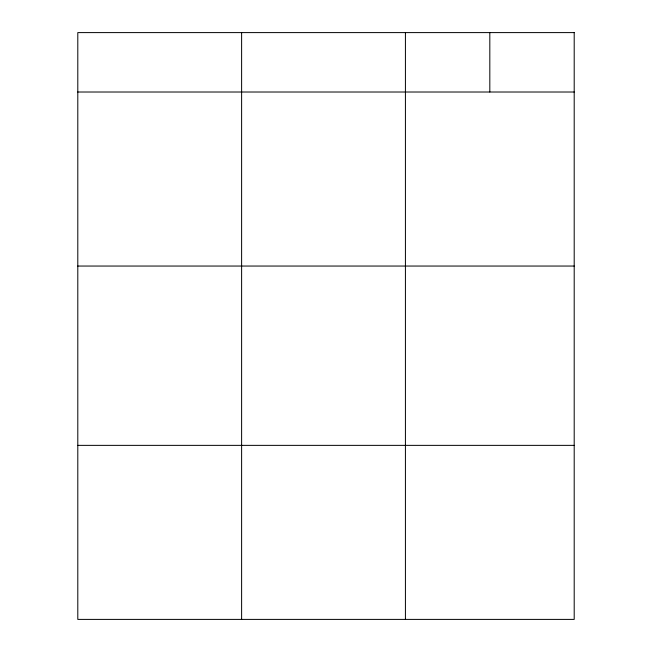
<?xml version="1.0" encoding="UTF-8"?>
<svg xmlns="http://www.w3.org/2000/svg" width="652" height="652" viewBox="0 0 652 652"><rect width="100%" height="100%" fill="white"/><g stroke="black" fill="none" stroke-linecap="round" stroke-linejoin="round"><path stroke-width="0.98" d="M77.8 92.013L574.2 92.013M77.8 266.049L574.2 266.049M77.8 445.365L574.2 445.365M489.815 32.6L489.815 92.013M405.422 32.6L405.422 619.4M241.615 32.6L241.615 619.4M574.2 32.6L77.8 32.6L77.8 619.4L574.2 619.4L574.2 32.6"/></g></svg>
